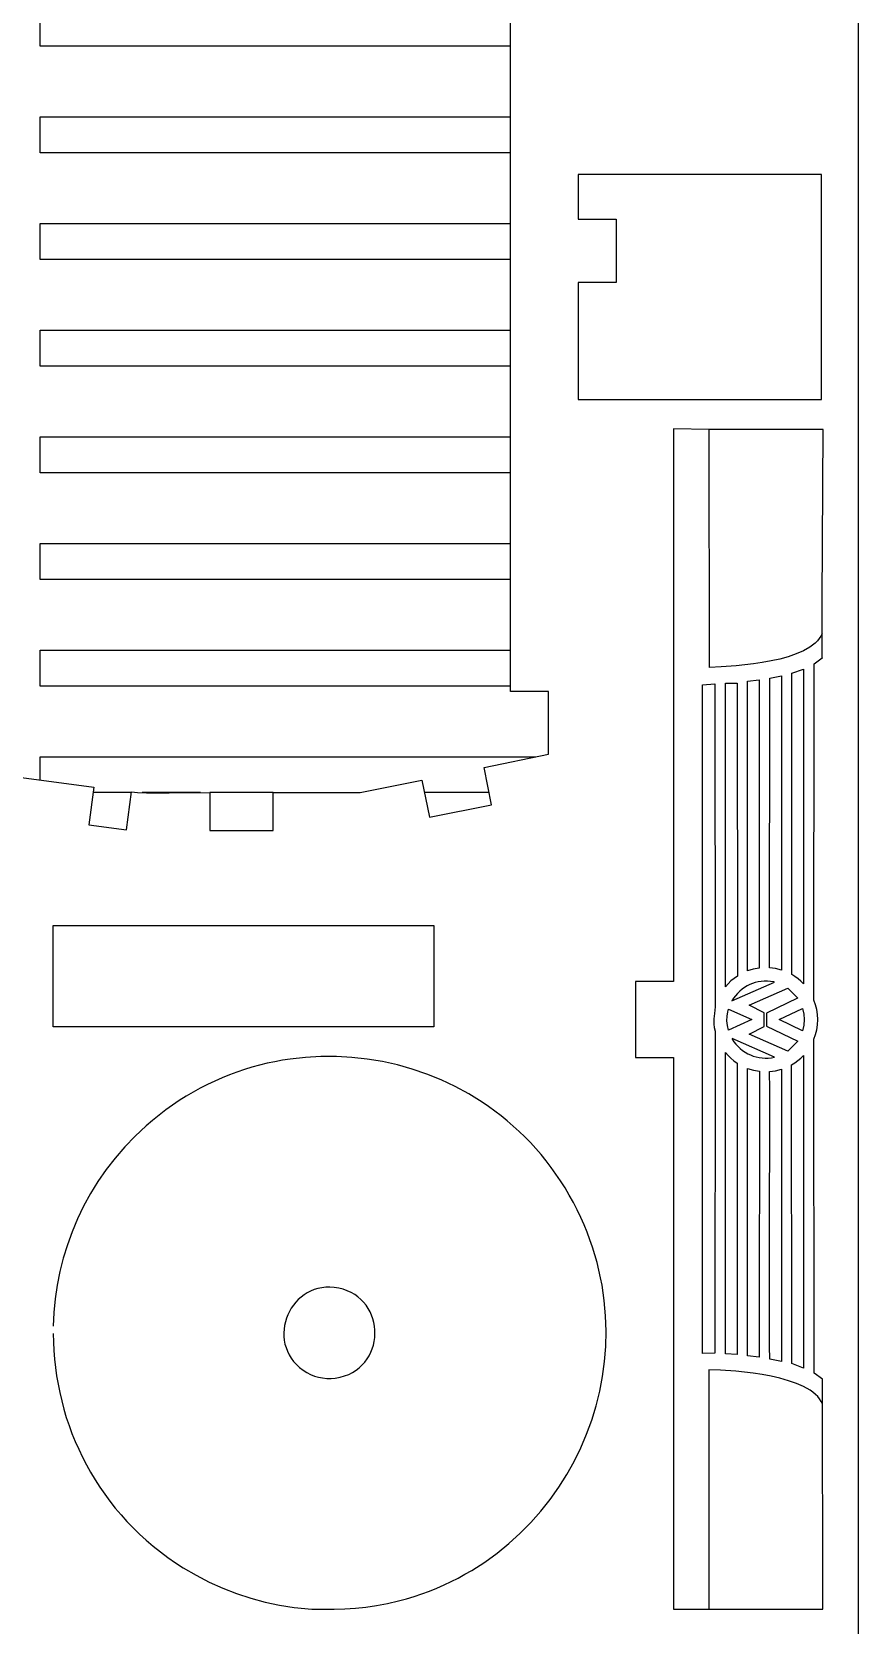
# Model space of a CAD drawing. Extents: x 279 to 859, y 491 to 871.
# Drawn here: x 802.5 to 858.6, y 682.1 to 790.1 of the extents above; entities that cross this region are included whole.
import ezdxf

# ---------------------------------------------------------------- set-up
doc = ezdxf.new("R2010")
doc.units = 0
doc.layers.get('0').update_dxf_attribs({"linetype": 'CONTINUOUS'})

msp = doc.modelspace()

# ---------------------------------------------------------------- linework, layer by layer
at = {"color": 7}
msp.add_line((858.559376, 871.005032), (858.559376, 491.005032), dxfattribs=at)
at = {"color": 3}
for p, q in [((834.978463, 745.372176), (834.978463, 813.634776)), ((856.072758, 780.43114), (839.562058, 780.43094)), ((839.562058, 780.43094), (839.562058, 777.40634)), ((856.072958, 765.18514), (856.072758, 780.43114)), ((839.562058, 777.40634), (842.141758, 777.40774)), ((842.141758, 777.40774), (842.141758, 773.10804)), ((842.141758, 773.10804), (839.562058, 773.10674)), ((839.562058, 773.10674), (839.562058, 765.18514)), ((839.562058, 765.18514), (856.072958, 765.18514)), ((848.464383, 763.141376), (846.046983, 763.177776)), ((846.046983, 763.177776), (846.046983, 725.720976)), ((856.194883, 763.148876), (848.464383, 763.142876)), ((848.464383, 763.142876), (848.464383, 763.141376)), ((856.14307, 755.397151), (856.194883, 763.148876)), ((856.122812, 751.521101), (856.14307, 755.397151)), ((856.116083, 747.645576), (856.122812, 751.521101)), ((855.568983, 747.253376), (856.118783, 747.650676)), ((856.118783, 747.650676), (856.116083, 747.645576)), ((855.561283, 724.459576), (855.568983, 747.253376)), ((837.558663, 745.372176), (834.978463, 745.372176)), ((837.558663, 741.122776), (837.558663, 745.372176)), ((833.187463, 740.228776), (837.558663, 741.122776)), ((833.699663, 737.702276), (833.187463, 740.228776)), ((801.828863, 739.546876), (806.717763, 738.901876)), ((806.717763, 738.901876), (806.381063, 736.344376)), ((824.793363, 738.525576), (828.972063, 739.374376)), ((828.972063, 739.374376), (829.484163, 736.847876)), ((808.938563, 736.007676), (809.275263, 738.565176)), ((809.275263, 738.565176), (809.688778, 738.533443)), ((809.688778, 738.533443), (810.29333, 738.514861)), ((810.29333, 738.514861), (811.8371, 738.506151)), ((811.8371, 738.506151), (814.594163, 738.525576)), ((814.594163, 738.525576), (814.594163, 735.945376)), ((818.891663, 735.945376), (818.891663, 738.525576)), ((818.891663, 738.525576), (824.793363, 738.525576)), ((829.484163, 736.847876), (833.699663, 737.702276)), ((806.381063, 736.344376), (808.938563, 736.007676)), ((814.594163, 735.945376), (818.891663, 735.945376)), ((803.974263, 722.632778), (803.974263, 729.513878)), ((803.974263, 729.513878), (829.777363, 729.513878)), ((829.777363, 729.513878), (829.777363, 722.632778)), ((846.046983, 725.720976), (843.466783, 725.720976)), ((843.466783, 725.720976), (843.466783, 720.560476)), ((855.672105, 724.145157), (855.561283, 724.459576)), ((855.753283, 723.817951), (855.672105, 724.145157)), ((855.803186, 723.479532), (855.753283, 723.817951)), ((855.753283, 722.444926), (855.803186, 722.783363)), ((855.820183, 723.131476), (855.803186, 723.479532)), ((855.803186, 722.783363), (855.820183, 723.131476)), ((829.777363, 722.632778), (803.974263, 722.632778)), ((855.561283, 721.803376), (855.672105, 722.117738)), ((855.568783, 699.154276), (855.561283, 721.803376)), ((855.672105, 722.117738), (855.753283, 722.444926)), ((821.081409, 720.573871), (820.035008, 720.456438)), ((822.129983, 720.632349), (821.081409, 720.573871)), ((823.178101, 720.632394), (822.129983, 720.632349)), ((824.223135, 720.574529), (823.178101, 720.632394)), ((825.262457, 720.459275), (824.223135, 720.574529)), ((843.466783, 720.560476), (846.046983, 720.560476)), ((846.046983, 720.560476), (846.046983, 683.161476)), ((816.427664, 719.573615), (815.923701, 719.386715)), ((816.935126, 719.745189), (816.427664, 719.573615)), ((817.445761, 719.901502), (816.935126, 719.745189)), ((817.959238, 720.042619), (817.445761, 719.901502)), ((818.47523, 720.168606), (817.959238, 720.042619)), ((818.993408, 720.279528), (818.47523, 720.168606)), ((819.513443, 720.37545), (818.993408, 720.279528)), ((820.035008, 720.456438), (819.513443, 720.37545)), ((826.293438, 720.287155), (825.262457, 720.459275)), ((827.31345, 720.058691), (826.293438, 720.287155)), ((828.319863, 719.774405), (827.31345, 720.058691)), ((829.310051, 719.43482), (828.319863, 719.774405)), ((830.281384, 719.040457), (829.310051, 719.43482)), ((813.949425, 718.484548), (813.467892, 718.220038)), ((814.436101, 718.733405), (813.949425, 718.484548)), ((814.927591, 718.966676), (814.436101, 718.733405)), ((815.423568, 719.184424), (814.927591, 718.966676)), ((815.923701, 719.386715), (815.423568, 719.184424)), ((831.231234, 718.591838), (830.281384, 719.040457)), ((832.156972, 718.089487), (831.231234, 718.591838)), ((812.057436, 717.331942), (811.599761, 717.004169)), ((812.521569, 717.6438), (812.057436, 717.331942)), ((812.99183, 717.939811), (812.521569, 717.6438)), ((813.467892, 718.220038), (812.99183, 717.939811)), ((833.055971, 717.533924), (832.156972, 718.089487)), ((833.494621, 717.236352), (833.055971, 717.533924)), ((810.705096, 716.300622), (810.268763, 715.924718)), ((811.148871, 716.660418), (810.705096, 716.300622)), ((811.599761, 717.004169), (811.148871, 716.660418)), ((833.9256, 716.925672), (833.494621, 717.236352)), ((834.348581, 716.601951), (833.9256, 716.925672)), ((834.763234, 716.265254), (834.348581, 716.601951)), ((835.16923, 715.915645), (834.763234, 716.265254)), ((809.521207, 715.224753), (808.821637, 714.49618)), ((810.268763, 715.924718), (809.521207, 715.224753)), ((835.566241, 715.553191), (835.16923, 715.915645)), ((835.953939, 715.177956), (835.566241, 715.553191)), ((836.331995, 714.790005), (835.953939, 715.177956)), ((808.821637, 714.49618), (808.169896, 713.740885)), ((836.700081, 714.389405), (836.331995, 714.790005)), ((837.057867, 713.97622), (836.700081, 714.389405)), ((807.56583, 712.960752), (807.009283, 712.157668)), ((808.169896, 713.740885), (807.56583, 712.960752)), ((837.405026, 713.550515), (837.057867, 713.97622)), ((837.741228, 713.112356), (837.405026, 713.550515)), ((838.066146, 712.661808), (837.741228, 713.112356)), ((807.009283, 712.157668), (806.500099, 711.333519)), ((838.37945, 712.198936), (838.066146, 712.661808)), ((838.680812, 711.723806), (838.37945, 712.198936)), ((806.500099, 711.333519), (806.038123, 710.49019)), ((838.969904, 711.236483), (838.680812, 711.723806)), ((839.246398, 710.737031), (838.969904, 711.236483)), ((806.038123, 710.49019), (805.6232, 709.629568)), ((839.509963, 710.225518), (839.246398, 710.737031)), ((839.749602, 709.724873), (839.509963, 710.225518)), ((839.972975, 709.221206), (839.749602, 709.724873)), ((805.255175, 708.753537), (804.933891, 707.863985)), ((805.6232, 709.629568), (805.255175, 708.753537)), ((840.18021, 708.714795), (839.972975, 709.221206)), ((840.371437, 708.205921), (840.18021, 708.714795)), ((804.933891, 707.863985), (804.659193, 706.962797)), ((840.546782, 707.694861), (840.371437, 708.205921)), ((840.706375, 707.181896), (840.546782, 707.694861)), ((804.659193, 706.962797), (804.430927, 706.051858)), ((840.850342, 706.667304), (840.706375, 707.181896)), ((840.978813, 706.151365), (840.850342, 706.667304)), ((804.430927, 706.051858), (804.248936, 705.133055)), ((841.091916, 705.634357), (840.978813, 706.151365)), ((841.189778, 705.11656), (841.091916, 705.634357)), ((804.248936, 705.133055), (804.113066, 704.208273)), ((841.340293, 704.079715), (841.189778, 705.11656)), ((804.02316, 703.279399), (803.979063, 702.348318)), ((804.113066, 704.208273), (804.02316, 703.279399)), ((841.431384, 703.043062), (841.340293, 704.079715)), ((841.464077, 702.008835), (841.431384, 703.043062)), ((803.974263, 701.848318), (803.985001, 701.271409)), ((803.985001, 701.271409), (804.013196, 700.695212)), ((841.439396, 700.979266), (841.464077, 702.008835)), ((804.013196, 700.695212), (804.058812, 700.120175)), ((804.058812, 700.120175), (804.12181, 699.546748)), ((841.358366, 699.956589), (841.439396, 700.979266)), ((804.12181, 699.546748), (804.202156, 698.975379)), ((804.202156, 698.975379), (804.29981, 698.406515)), ((841.031362, 697.940843), (841.222013, 698.943037)), ((841.222013, 698.943037), (841.358366, 699.956589)), ((856.147483, 698.750376), (855.568783, 699.154276)), ((804.29981, 698.406515), (804.414737, 697.840606)), ((804.414737, 697.840606), (804.546899, 697.2781)), ((840.787437, 696.952239), (841.031362, 697.940843)), ((856.157483, 683.157676), (856.147483, 698.750376)), ((804.546899, 697.2781), (804.696259, 696.719446)), ((840.491265, 695.97946), (840.787437, 696.952239)), ((804.696259, 696.719446), (804.862781, 696.165092)), ((804.862781, 696.165092), (805.046427, 695.615486)), ((840.143869, 695.024737), (840.491265, 695.97946)), ((805.046427, 695.615486), (805.24716, 695.071077)), ((805.24716, 695.071077), (805.464944, 694.532313)), ((839.746275, 694.090305), (840.143869, 695.024737)), ((805.464944, 694.532313), (805.69974, 693.999644)), ((805.69974, 693.999644), (805.951513, 693.473516)), ((839.299509, 693.178396), (839.746275, 694.090305)), ((805.951513, 693.473516), (806.220225, 692.95438)), ((806.220225, 692.95438), (806.50584, 692.442683)), ((806.50584, 692.442683), (806.80832, 691.938874)), ((838.804595, 692.291243), (839.299509, 693.178396)), ((806.80832, 691.938874), (807.127628, 691.443401)), ((807.127628, 691.443401), (807.463727, 690.956713)), ((837.674425, 690.600138), (838.262559, 691.431079)), ((838.262559, 691.431079), (838.804595, 692.291243)), ((807.463727, 690.956713), (807.81658, 690.479258)), ((807.81658, 690.479258), (808.186151, 690.011485)), ((837.041219, 689.800652), (837.674425, 690.600138)), ((808.186151, 690.011485), (808.572402, 689.553843)), ((808.572402, 689.553843), (808.975296, 689.106778)), ((836.363965, 689.034854), (837.041219, 689.800652)), ((808.975296, 689.106778), (809.394796, 688.670742)), ((809.394796, 688.670742), (809.830866, 688.24618)), ((809.830866, 688.24618), (810.283467, 687.833543)), ((834.881418, 687.613257), (835.64369, 688.304978)), ((835.64369, 688.304978), (836.363965, 689.034854)), ((810.283467, 687.833543), (810.752564, 687.433279)), ((810.752564, 687.433279), (811.238119, 687.045836)), ((811.238119, 687.045836), (811.740095, 686.671662)), ((834.078174, 686.961923), (834.881418, 687.613257)), ((811.740095, 686.671662), (812.258455, 686.311207)), ((812.258455, 686.311207), (812.793163, 685.964918)), ((812.793163, 685.964918), (813.659845, 685.456086)), ((832.35287, 685.78935), (833.234983, 686.35321)), ((833.234983, 686.35321), (834.078174, 686.961923)), ((813.659845, 685.456086), (814.554018, 684.994468)), ((814.554018, 684.994468), (815.472535, 684.581224)), ((830.475981, 684.805125), (830.958966, 685.032547)), ((830.958966, 685.032547), (831.432861, 685.272578)), ((831.432861, 685.272578), (831.897539, 685.524939)), ((831.897539, 685.524939), (832.35287, 685.78935)), ((815.472535, 684.581224), (816.41225, 684.217518)), ((816.41225, 684.217518), (817.370017, 683.904511)), ((817.370017, 683.904511), (818.34269, 683.643368)), ((827.394363, 683.721018), (827.929195, 683.866923)), ((827.929195, 683.866923), (828.455707, 684.027112)), ((828.455707, 684.027112), (828.973769, 684.201306)), ((828.973769, 684.201306), (829.483254, 684.389226)), ((829.483254, 684.389226), (829.984034, 684.590592)), ((829.984034, 684.590592), (830.475981, 684.805125)), ((818.34269, 683.643368), (819.32712, 683.435249)), ((819.32712, 683.435249), (820.320163, 683.281318)), ((820.320163, 683.281318), (821.504263, 683.168718)), ((821.504263, 683.168718), (822.276779, 683.151676)), ((822.276779, 683.151676), (823.022936, 683.152682)), ((823.022936, 683.152682), (823.750735, 683.175009)), ((823.750735, 683.175009), (824.468175, 683.22193)), ((824.468175, 683.22193), (825.183258, 683.296719)), ((825.183258, 683.296719), (825.903983, 683.402647)), ((825.903983, 683.402647), (826.638351, 683.542989)), ((826.638351, 683.542989), (827.394363, 683.721018)), ((846.046983, 683.161476), (848.472383, 683.151676)), ((848.472383, 683.151676), (848.472383, 683.163676)), ((848.472383, 683.163676), (856.157483, 683.157676))]:
    msp.add_line(p, q, dxfattribs=at)
at = {"color": 1}
for p, q in [((803.083963, 789.131876), (803.083963, 791.562476)), ((834.978463, 789.131876), (803.083963, 789.131876)), ((803.083963, 781.901176), (803.083963, 784.331976)), ((803.083963, 784.331976), (834.978463, 784.331976)), ((834.978463, 781.901176), (803.083963, 781.901176)), ((803.083963, 774.670576), (803.083963, 777.101276)), ((803.083963, 777.101276), (834.978463, 777.101276)), ((834.978463, 774.670576), (803.083963, 774.670576)), ((803.083963, 767.439976), (803.083963, 769.870576)), ((803.083963, 769.870576), (834.978463, 769.870576)), ((834.978463, 767.439976), (803.083963, 767.439976)), ((803.083963, 760.209276), (803.083963, 762.640076)), ((803.083963, 762.640076), (834.978463, 762.640076)), ((848.472483, 747.013976), (848.464383, 763.142876)), ((834.978463, 760.209276), (803.083963, 760.209276)), ((803.083963, 752.978676), (803.083963, 755.409376)), ((803.083963, 755.409376), (834.978463, 755.409376)), ((834.978463, 752.978676), (803.083963, 752.978676)), ((855.642732, 748.651423), (855.470789, 748.509702)), ((855.794558, 748.801758), (855.642732, 748.651423)), ((855.924833, 748.960959), (855.794558, 748.801758)), ((856.03212, 749.129281), (855.924833, 748.960959)), ((856.114983, 749.306976), (856.03212, 749.129281)), ((803.083963, 745.748076), (803.083963, 748.178676)), ((803.083963, 748.178676), (834.978463, 748.178676)), ((853.255079, 747.580045), (852.662545, 747.446851)), ((853.824597, 747.737565), (853.255079, 747.580045)), ((854.359611, 747.921438), (853.824597, 747.737565)), ((854.848631, 748.133688), (854.359611, 747.921438)), ((855.280168, 748.376341), (854.848631, 748.133688)), ((855.470789, 748.509702), (855.280168, 748.376341)), ((849.267445, 747.045106), (848.472483, 747.013976)), ((850.292053, 747.116826), (849.267445, 747.045106)), ((851.454392, 747.245339), (850.292053, 747.116826)), ((852.058486, 747.335957), (851.454392, 747.245339)), ((852.662545, 747.446851), (852.058486, 747.335957)), ((852.560883, 746.276976), (853.356083, 746.441376)), ((853.356083, 746.441376), (853.356283, 726.494576)), ((854.060983, 746.614976), (854.856283, 746.897776)), ((854.060983, 726.183376), (854.060983, 746.614976)), ((854.856283, 746.897776), (854.857883, 725.552076)), ((834.978463, 745.748076), (803.083963, 745.748076)), ((847.997083, 745.830376), (848.850583, 745.895376)), ((847.997083, 700.504976), (847.997083, 745.830376)), ((848.850583, 745.895376), (848.873683, 723.989776)), ((849.560283, 745.940576), (850.355383, 745.948276)), ((849.560283, 725.358076), (849.560283, 745.940576)), ((850.355383, 745.948276), (850.368083, 726.085176)), ((851.060483, 746.077676), (851.843783, 746.179576)), ((851.060483, 726.435376), (851.060483, 746.077676)), ((851.843783, 746.179576), (851.855583, 726.630376)), ((852.547583, 726.648276), (852.560883, 746.276976)), ((803.083963, 739.381276), (803.083963, 740.948176)), ((803.083963, 740.948176), (836.705063, 740.948176)), ((809.269563, 738.521876), (806.667763, 738.521876)), ((818.891663, 738.521876), (814.594163, 738.521876)), ((833.533463, 738.521876), (829.144863, 738.521876)), ((850.145297, 725.92696), (849.935795, 725.752451)), ((850.368083, 726.085176), (850.145297, 725.92696)), ((851.449183, 726.555338), (851.060483, 726.435376)), ((851.855583, 726.630376), (851.449183, 726.555338)), ((852.960108, 726.594488), (852.547583, 726.648276)), ((853.356283, 726.494576), (852.960108, 726.594488)), ((854.277425, 726.047174), (854.060983, 726.183376)), ((854.48287, 725.896038), (854.277425, 726.047174)), ((849.740487, 725.562529), (849.560283, 725.358076)), ((849.935795, 725.752451), (849.740487, 725.562529)), ((849.988983, 724.400076), (852.891883, 725.680176)), ((850.376084, 724.912748), (850.236593, 724.754362)), ((850.5252, 725.05824), (850.376084, 724.912748)), ((850.683318, 725.190546), (850.5252, 725.05824)), ((850.849813, 725.309376), (850.683318, 725.190546)), ((851.024064, 725.414437), (850.849813, 725.309376)), ((851.205445, 725.505438), (851.024064, 725.414437)), ((851.168283, 724.104476), (853.798883, 725.268776)), ((851.393334, 725.582087), (851.205445, 725.505438)), ((851.587107, 725.644092), (851.393334, 725.582087)), ((851.78614, 725.691162), (851.587107, 725.644092)), ((851.989809, 725.723005), (851.78614, 725.691162)), ((852.197492, 725.73933), (851.989809, 725.723005)), ((852.408564, 725.739844), (852.197492, 725.73933)), ((852.622402, 725.724257), (852.408564, 725.739844)), ((852.838383, 725.692276), (852.622402, 725.724257)), ((852.891883, 725.680176), (852.838383, 725.692276)), ((853.798883, 725.268776), (854.451083, 724.602276)), ((854.676597, 725.730746), (854.48287, 725.896038)), ((854.857883, 725.552076), (854.676597, 725.730746)), ((848.873683, 723.989776), (848.81113, 723.551015)), ((849.716683, 723.667276), (849.759883, 723.843276)), ((849.759883, 723.843276), (851.351983, 723.131076)), ((850.107352, 724.583374), (849.988983, 724.400076)), ((850.236593, 724.754362), (850.107352, 724.583374)), ((852.177383, 723.590176), (851.168283, 724.104476)), ((854.443283, 724.577976), (852.337183, 723.576676)), ((853.211783, 723.131076), (854.792883, 723.882976)), ((854.451083, 724.602276), (854.443283, 724.577976)), ((854.792883, 723.882976), (854.867498, 723.504415)), ((848.768508, 723.195213), (848.763595, 723.017851)), ((848.763595, 723.017851), (848.774373, 722.824543)), ((848.81113, 723.551015), (848.768508, 723.195213)), ((848.774373, 722.824543), (848.804413, 722.603061)), ((849.665545, 723.041588), (849.675406, 723.354371)), ((849.696503, 722.731599), (849.665545, 723.041588)), ((849.675406, 723.354371), (849.716683, 723.667276)), ((849.777683, 722.427076), (849.696503, 722.731599)), ((851.351983, 723.131076), (849.777683, 722.427076)), ((851.163883, 722.155476), (852.176683, 722.669676)), ((852.176683, 722.669676), (852.177383, 723.590176)), ((852.337183, 723.576676), (852.337183, 722.686276)), ((852.337183, 722.686276), (854.461583, 721.675476)), ((854.792883, 722.379176), (853.211783, 723.131076)), ((854.867442, 722.75768), (854.792883, 722.379176)), ((854.892333, 723.131038), (854.867442, 722.75768)), ((854.867498, 723.504415), (854.892333, 723.131038)), ((848.804413, 722.603061), (848.857283, 722.341176)), ((848.857283, 722.341176), (848.845483, 700.512376)), ((850.021683, 721.847976), (850.015983, 721.814276)), ((850.015983, 721.814276), (850.138386, 721.633216)), ((852.892283, 720.582076), (850.021683, 721.847976)), ((850.138386, 721.633216), (850.271332, 721.464832)), ((853.800983, 720.995276), (851.163883, 722.155476)), ((854.461583, 721.675476), (853.800983, 720.995276)), ((849.560283, 700.478276), (849.560283, 720.904876)), ((849.560283, 720.904876), (849.737926, 720.703155)), ((849.737926, 720.703155), (849.930233, 720.515563)), ((849.930233, 720.515563), (850.136339, 720.342952)), ((850.271332, 721.464832), (850.414201, 721.30938)), ((850.414201, 721.30938), (850.566373, 721.167118)), ((850.566373, 721.167118), (850.727228, 721.038301)), ((850.727228, 721.038301), (850.896144, 720.923186)), ((850.896144, 720.923186), (851.072502, 720.822029)), ((851.072502, 720.822029), (851.255683, 720.735088)), ((851.255683, 720.735088), (851.445064, 720.662618)), ((851.445064, 720.662618), (851.640028, 720.604876)), ((851.640028, 720.604876), (851.839952, 720.562119)), ((851.839952, 720.562119), (852.044217, 720.534602)), ((852.044217, 720.534602), (852.252203, 720.522583)), ((852.252203, 720.522583), (852.463289, 720.526318)), ((852.463289, 720.526318), (852.676856, 720.546063)), ((852.676856, 720.546063), (852.892283, 720.582076)), ((854.476258, 720.361538), (854.672645, 720.528418)), ((854.672645, 720.528418), (854.856283, 720.708976)), ((854.856283, 720.708976), (854.856283, 699.498176)), ((850.136339, 720.342952), (850.355383, 720.186176)), ((850.355383, 720.186176), (850.355383, 700.424376)), ((851.060483, 700.343076), (851.060383, 719.827476)), ((851.060383, 719.827476), (851.459583, 719.705051)), ((851.459583, 719.705051), (851.877383, 719.630176)), ((851.877383, 719.630176), (851.855583, 700.243976)), ((852.551583, 719.614876), (852.961895, 719.668738)), ((852.566642, 718.395326), (852.551583, 719.614876)), ((852.961895, 719.668738), (853.356083, 719.768276)), ((853.356083, 719.768276), (853.356083, 699.952476)), ((854.048383, 720.072076), (854.267908, 720.209152)), ((854.060983, 699.827776), (854.048383, 720.072076)), ((854.267908, 720.209152), (854.476258, 720.361538)), ((852.568761, 716.035157), (852.566642, 718.395326)), ((852.553033, 709.477901), (852.568761, 716.035157)), ((852.542105, 703.112982), (852.553033, 709.477901)), ((852.550224, 700.993235), (852.542105, 703.112982)), ((848.845483, 700.512376), (847.997083, 700.504976)), ((850.355383, 700.424376), (849.560283, 700.478276)), ((851.855583, 700.243976), (851.060483, 700.343076)), ((852.573683, 700.110276), (852.550224, 700.993235)), ((853.356083, 699.952476), (852.573683, 700.110276)), ((848.435083, 699.394576), (848.426983, 683.163676)), ((849.232674, 699.362428), (848.435083, 699.394576)), ((850.264214, 699.28786), (849.232674, 699.362428)), ((851.436351, 699.155088), (850.264214, 699.28786)), ((852.04597, 699.061942), (851.436351, 699.155088)), ((852.655733, 698.948326), (852.04597, 699.061942)), ((853.253968, 698.812265), (852.655733, 698.948326)), ((854.856283, 699.498176), (854.060983, 699.827776)), ((853.829008, 698.651788), (853.253968, 698.812265)), ((854.369184, 698.464921), (853.829008, 698.651788)), ((854.862826, 698.249691), (854.369184, 698.464921)), ((855.298266, 698.004125), (854.862826, 698.249691)), ((855.490514, 697.869349), (855.298266, 698.004125)), ((855.663835, 697.726249), (855.490514, 697.869349)), ((855.816771, 697.574578), (855.663835, 697.726249)), ((855.947863, 697.41409), (855.816771, 697.574578)), ((856.055654, 697.244538), (855.947863, 697.41409)), ((856.138683, 697.065676), (856.055654, 697.244538))]:
    msp.add_line(p, q, dxfattribs=at)
at = {"color": 5}
for p, q in [((813.964363, 738.521876), (809.998963, 738.521876)), ((820.781142, 704.317332), (820.593395, 704.148402)), ((820.982891, 704.4706), (820.781142, 704.317332)), ((821.19806, 704.60686), (820.982891, 704.4706)), ((821.426066, 704.724769), (821.19806, 704.60686)), ((821.666328, 704.822983), (821.426066, 704.724769)), ((821.918264, 704.900158), (821.666328, 704.822983)), ((822.18129, 704.95495), (821.918264, 704.900158)), ((822.454825, 704.986016), (822.18129, 704.95495)), ((822.738287, 704.992012), (822.454825, 704.986016)), ((823.031094, 704.971594), (822.738287, 704.992012)), ((823.332663, 704.923418), (823.031094, 704.971594)), ((823.632492, 704.848137), (823.332663, 704.923418)), ((823.913115, 704.749838), (823.632492, 704.848137)), ((824.17447, 704.630077), (823.913115, 704.749838)), ((824.416499, 704.49041), (824.17447, 704.630077)), ((824.639141, 704.332394), (824.416499, 704.49041)), ((824.842336, 704.157585), (824.639141, 704.332394)), ((819.994068, 703.342921), (819.885063, 703.11583)), ((820.119986, 703.561067), (819.994068, 703.342921)), ((820.262234, 703.768925), (820.119986, 703.561067)), ((820.420231, 703.965151), (820.262234, 703.768925)), ((820.593395, 704.148402), (820.420231, 703.965151)), ((825.026023, 703.967538), (824.842336, 704.157585)), ((825.190144, 703.76381), (825.026023, 703.967538)), ((825.334638, 703.547957), (825.190144, 703.76381)), ((825.459444, 703.321535), (825.334638, 703.547957)), ((825.564503, 703.086101), (825.459444, 703.321535)), ((819.629813, 702.144901), (819.614105, 701.893246)), ((819.665346, 702.394331), (819.629813, 702.144901)), ((819.72012, 702.640191), (819.665346, 702.394331)), ((819.793553, 702.881139), (819.72012, 702.640191)), ((819.885063, 703.11583), (819.793553, 702.881139)), ((825.649755, 702.84321), (825.564503, 703.086101)), ((825.71514, 702.594419), (825.649755, 702.84321)), ((825.760597, 702.341283), (825.71514, 702.594419)), ((825.786066, 702.08536), (825.760597, 702.341283)), ((819.614105, 701.893246), (819.618801, 701.64071)), ((819.618801, 701.64071), (819.644486, 701.388636)), ((819.644486, 701.388636), (819.691741, 701.138369)), ((819.691741, 701.138369), (819.761148, 700.891252)), ((825.611499, 700.818389), (825.686868, 701.06491)), ((825.686868, 701.06491), (825.741949, 701.316424)), ((825.741949, 701.316424), (825.776802, 701.571374)), ((825.776802, 701.571374), (825.791488, 701.828205)), ((825.791488, 701.828205), (825.786066, 702.08536)), ((819.761148, 700.891252), (819.85329, 700.648629)), ((819.85329, 700.648629), (819.968748, 700.411843)), ((819.968748, 700.411843), (820.108105, 700.18224)), ((820.108105, 700.18224), (820.271943, 699.961161)), ((825.105944, 699.913357), (825.263065, 700.124345)), ((825.263065, 700.124345), (825.399658, 700.34655)), ((825.399658, 700.34655), (825.515782, 700.578417)), ((825.515782, 700.578417), (825.611499, 700.818389)), ((820.271943, 699.961161), (820.460843, 699.749952)), ((820.460843, 699.749952), (820.67539, 699.549956)), ((820.67539, 699.549956), (820.916163, 699.362518)), ((820.916163, 699.362518), (821.163017, 699.204602)), ((821.163017, 699.204602), (821.41996, 699.073671)), ((821.41996, 699.073671), (821.68573, 698.969031)), ((821.68573, 698.969031), (821.959063, 698.889993)), ((823.42627, 698.881245), (823.728768, 698.970138)), ((823.728768, 698.970138), (824.010319, 699.081143)), ((824.010319, 699.081143), (824.27098, 699.212701)), ((824.27098, 699.212701), (824.510814, 699.363258)), ((824.510814, 699.363258), (824.729879, 699.531257)), ((824.729879, 699.531257), (824.928236, 699.715142)), ((824.928236, 699.715142), (825.105944, 699.913357)), ((821.959063, 698.889993), (822.238696, 698.835863)), ((822.238696, 698.835863), (822.523366, 698.805952)), ((822.523366, 698.805952), (822.811809, 698.799567)), ((822.811809, 698.799567), (823.102763, 698.816018)), ((823.102763, 698.816018), (823.42627, 698.881245))]:
    msp.add_line(p, q, dxfattribs=at)

doc.saveas('drawing.dxf')
